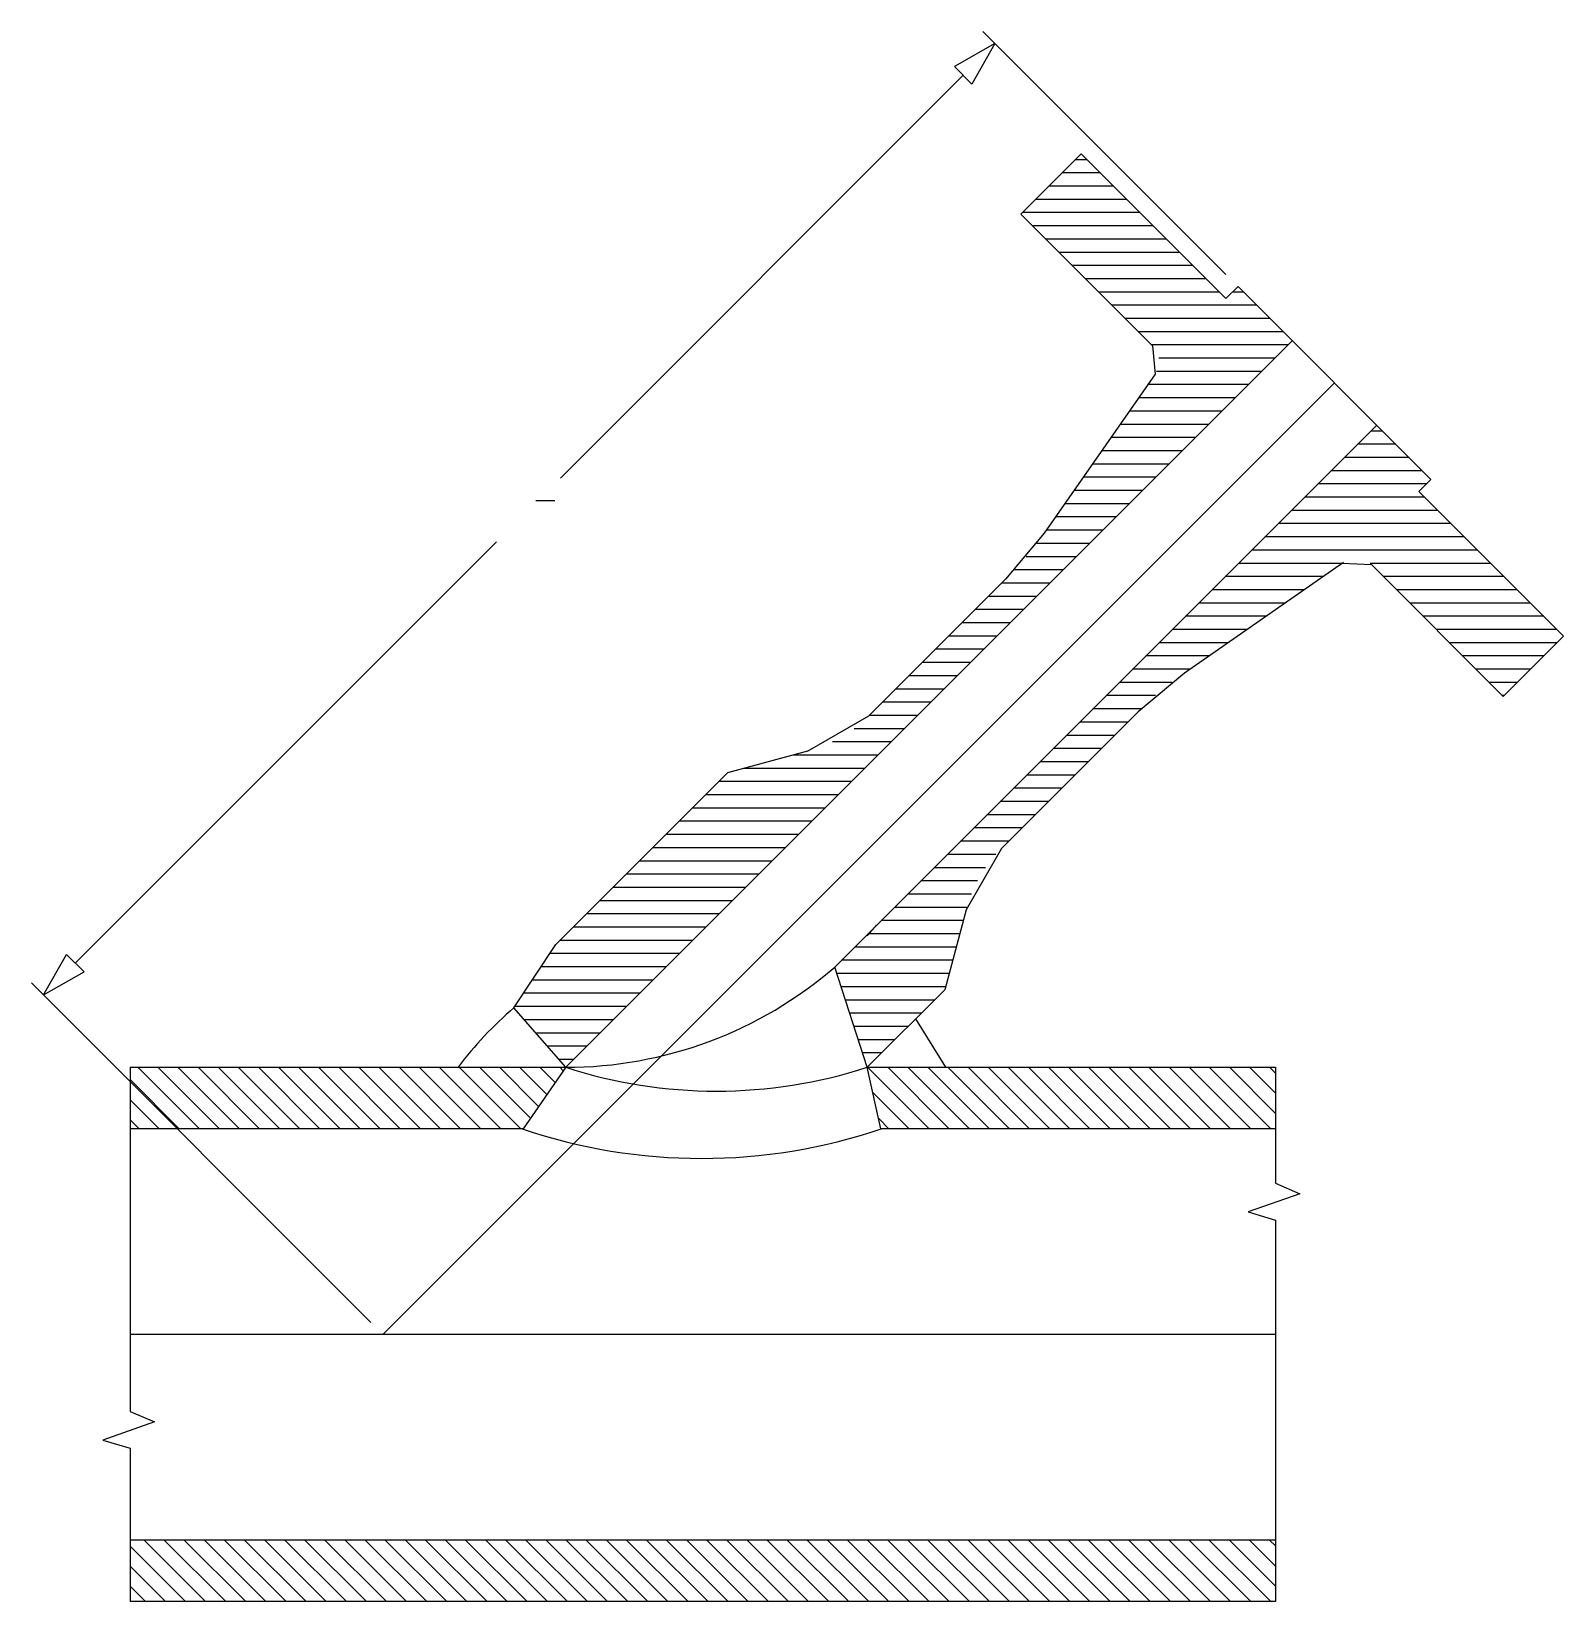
# Model space of a CAD drawing. Extents: x 448 to 1256, y 175 to 1003.
import ezdxf

# ---------------------------------------------------------------- set-up
doc = ezdxf.new("R2010")
doc.units = 0
doc.header["$MEASUREMENT"] = 0
doc.layers.get('0').update_dxf_attribs({"linetype": 'CONTINUOUS'})
doc.layers.add('-1', color=7, linetype='CONTINUOUS')
doc.layers.add('1', color=7, linetype='CONTINUOUS')

msp = doc.modelspace()

# ---------------------------------------------------------------- linework, layer by layer
at = {"layer": '-1', "color": 3, "linetype": 'Continuous'}
for p, q in [((939.43, 980.24), (726.81, 767.63)), ((693.13, 733.94), (470.78, 511.6))]:
    msp.add_line(p, q, dxfattribs=at)
at = {"color": 7, "linetype": 'Continuous'}
for p, q in [((1001.72, 938.76), (969.9, 906.94)), ((1001.72, 938.76), (1078.09, 862.39)), ((969.9, 906.94), (1039.34, 837.49)), ((1084.45, 868.75), (1078.09, 862.39)), ((1084.45, 868.75), (1186.28, 766.93)), ((1113.09, 840.11), (729.64, 456.66)), ((1039.34, 837.49), (1040.67, 822.53)), ((1040.67, 822.53), (982.2, 738.64)), ((1157.64, 795.57), (871.61, 509.54)), ((1186.28, 766.93), (1179.91, 760.56)), ((1179.91, 760.56), (1256.28, 684.2)), ((982.2, 738.64), (961.81, 714.29)), ((1140.06, 723.14), (1056.17, 664.68)), ((1155.02, 721.82), (1139.33, 722.63)), ((1155.02, 721.82), (1224.46, 652.38)), ((961.81, 714.29), (889.6, 642.08)), ((1256.28, 684.2), (1224.46, 652.38)), ((1056.17, 664.68), (1031.81, 644.28)), ((857.32, 623.44), (889.6, 642.08)), ((1031.81, 644.28), (959.6, 572.07)), ((857.32, 623.44), (815.1, 612.13)), ((815.1, 612.13), (724.39, 521.42)), ((959.6, 572.07), (940.97, 539.79)), ((940.97, 539.79), (929.65, 497.58)), ((702.31, 487.99), (724.39, 521.42)), ((888.74, 456.66), (871.61, 509.54)), ((929.65, 497.58), (888.74, 456.66)), ((729.64, 456.66), (702.31, 487.99)), ((499.71, 456.66), (499.71, 275)), ((499.71, 456.66), (729.64, 456.66)), ((888.74, 456.66), (1104.22, 456.66)), ((1104.22, 456.66), (1104.22, 395.44)), ((707.14, 424.16), (499.71, 424.16)), ((1104.22, 424.16), (896.03, 424.16)), ((1104.22, 376.03), (1104.22, 174.66)), ((499.71, 255.59), (499.71, 174.66)), ((1104.22, 207.16), (499.71, 207.16)), ((1104.22, 174.66), (499.71, 174.66))]:
    msp.add_line(p, q, dxfattribs=at)
at = {"color": 4, "linetype": 'Continuous'}
for p, q in [((1135.37, 817.84), (633.19, 315.66)), ((914.29, 482.22), (930.14, 456.66)), ((729.64, 456.66), (707.14, 424.16)), ((896.03, 424.16), (888.74, 456.66)), ((1104.22, 315.66), (499.71, 315.66))]:
    msp.add_line(p, q, dxfattribs=at)
at = {"color": 0, "linetype": 'Continuous'}
for start, end in [(317.1568, 319.13466), (269.99014, 310.86534)]:
    msp.add_arc((729.68, 673.6), 216.93, start, end, dxfattribs=at)
at = {"color": 4, "linetype": 'Continuous'}
msp.add_arc((823.93, 343.96), 188.51, 130.17892, 143.28284, dxfattribs=at)
at = {"color": 7, "linetype": 'Continuous'}
for centre, radius, start, end in [((809.19, 701.55), 257.49, 252.0043, 287.9957), ((801.36, 704.41), 295.83, 251.31948, 288.68052)]:
    msp.add_arc(centre, radius, start, end, dxfattribs=at)
at = {"layer": '1', "color": 3, "linetype": 'Continuous'}
for p, q in [((949.83, 1003.37), (1078.09, 875.12)), ((956.2, 997.01), (934.79, 984.88)), ((956.2, 997.01), (944.06, 975.61)), ((934.79, 984.88), (944.06, 975.61)), ((454.02, 494.83), (466.15, 516.23)), ((466.15, 516.23), (475.42, 506.96)), ((454.02, 494.83), (475.42, 506.96)), ((447.65, 501.2), (626.82, 322.03))]:
    msp.add_line(p, q, dxfattribs=at)
at = {"layer": '1', "color": 4, "linetype": 'Continuous'}
for p, q in [((1011.8, 928.68), (991.64, 928.68)), ((1004.82, 935.66), (998.63, 935.66)), ((1018.79, 921.69), (984.66, 921.69)), ((1025.77, 914.71), (977.68, 914.71)), ((1032.75, 907.72), (970.69, 907.72)), ((1039.74, 900.74), (976.1, 900.74)), ((1046.72, 893.76), (983.08, 893.76)), ((1053.7, 886.77), (990.06, 886.77)), ((1060.69, 879.79), (997.05, 879.79)), ((1067.67, 872.81), (1004.03, 872.81)), ((1074.66, 865.82), (1011.02, 865.82)), ((1087.38, 865.82), (1081.53, 865.82)), ((1094.37, 858.84), (1018, 858.84)), ((1101.35, 851.86), (1024.98, 851.86)), ((1108.33, 844.87), (1031.97, 844.87)), ((1110.87, 837.89), (1038.95, 837.89)), ((1103.88, 830.9), (1042.65, 830.9)), ((1096.9, 823.92), (1041.5, 823.92)), ((1089.92, 816.94), (1036.77, 816.94)), ((1082.93, 809.95), (1031.9, 809.95)), ((1068.97, 795.99), (1022.17, 795.99)), ((1075.95, 802.97), (1027.04, 802.97)), ((1061.98, 789), (1017.3, 789)), ((1160.74, 792.47), (1154.54, 792.47)), ((1055, 782.02), (1012.43, 782.02)), ((1167.72, 785.49), (1147.56, 785.49)), ((1048.01, 775.04), (1007.57, 775.04)), ((1181.69, 771.52), (1133.59, 771.52)), ((1174.7, 778.5), (1140.58, 778.5)), ((1041.03, 768.05), (1002.7, 768.05)), ((1183.89, 764.54), (1126.61, 764.54)), ((1034.05, 761.07), (997.83, 761.07)), ((1182.93, 757.55), (1119.63, 757.55)), ((1020.08, 747.1), (988.1, 747.1)), ((1027.06, 754.08), (992.96, 754.08)), ((1189.91, 750.57), (1112.64, 750.57)), ((1013.1, 740.12), (983.23, 740.12)), ((1196.89, 743.58), (1105.66, 743.58)), ((1006.11, 733.13), (978.21, 733.13)), ((1210.86, 729.62), (1091.69, 729.62)), ((1203.88, 736.6), (1098.68, 736.6)), ((999.13, 726.15), (972.66, 726.15)), ((1139.33, 722.63), (1084.71, 722.63)), ((1217.84, 722.63), (1154.12, 722.63)), ((992.15, 719.17), (966.51, 719.17)), ((1129.31, 715.65), (1077.72, 715.65)), ((1224.83, 715.65), (1161.19, 715.65)), ((978.18, 705.2), (952.72, 705.2)), ((985.16, 712.18), (959.71, 712.18)), ((1119.29, 708.67), (1070.74, 708.67)), ((1231.81, 708.67), (1168.17, 708.67)), ((971.19, 698.22), (945.74, 698.22)), ((1109.27, 701.68), (1063.76, 701.68)), ((1238.8, 701.68), (1175.16, 701.68)), ((964.21, 691.23), (938.75, 691.23)), ((1099.25, 694.7), (1056.77, 694.7)), ((1245.78, 694.7), (1182.14, 694.7)), ((957.23, 684.25), (931.77, 684.25)), ((1079.21, 680.73), (1042.81, 680.73)), ((1089.23, 687.72), (1049.79, 687.72)), ((1252.76, 687.72), (1189.12, 687.72)), ((1252.82, 680.73), (1196.11, 680.73)), ((950.24, 677.27), (924.79, 677.27)), ((1069.19, 673.75), (1035.82, 673.75)), ((1245.83, 673.75), (1203.09, 673.75)), ((936.28, 663.3), (910.82, 663.3)), ((943.26, 670.28), (917.8, 670.28)), ((1059.17, 666.76), (1028.84, 666.76)), ((1238.85, 666.76), (1210.07, 666.76)), ((929.29, 656.31), (903.84, 656.31)), ((1049.48, 659.78), (1021.86, 659.78)), ((1231.87, 659.78), (1217.06, 659.78)), ((922.31, 649.33), (896.85, 649.33)), ((1040.94, 652.8), (1014.87, 652.8)), ((1224.88, 652.8), (1224.04, 652.8)), ((915.33, 642.35), (889.87, 642.35)), ((1026.36, 638.83), (1000.9, 638.83)), ((1033.36, 645.81), (1007.89, 645.81)), ((908.34, 635.36), (881.85, 635.36)), ((1019.38, 631.85), (993.92, 631.85)), ((901.36, 628.38), (870.47, 628.38)), ((1012.39, 624.86), (986.94, 624.86)), ((887.39, 614.41), (823.63, 614.41)), ((894.37, 621.4), (849.69, 621.4)), ((1005.41, 617.88), (979.95, 617.88)), ((880.41, 607.43), (810.4, 607.43)), ((998.43, 610.9), (972.97, 610.9)), ((873.42, 600.45), (803.42, 600.45)), ((984.46, 596.93), (959, 596.93)), ((991.44, 603.91), (965.99, 603.91)), ((866.44, 593.46), (796.44, 593.46)), ((977.47, 589.94), (952.02, 589.94)), ((859.46, 586.48), (789.45, 586.48)), ((970.49, 582.96), (945.04, 582.96)), ((845.49, 572.51), (775.49, 572.51)), ((852.47, 579.49), (782.47, 579.49)), ((963.51, 575.98), (938.05, 575.98)), ((838.51, 565.53), (768.5, 565.53)), ((956.7, 568.99), (931.07, 568.99)), ((831.52, 558.54), (761.52, 558.54)), ((951.22, 562.01), (924.08, 562.01)), ((824.54, 551.56), (754.53, 551.56)), ((943.72, 548.04), (910.12, 548.04)), ((946.98, 555.03), (917.1, 555.03)), ((817.55, 544.58), (747.55, 544.58)), ((941.32, 541.06), (903.13, 541.06)), ((803.59, 530.61), (733.58, 530.61)), ((810.57, 537.59), (740.57, 537.59)), ((939.43, 534.08), (896.15, 534.08)), ((796.6, 523.63), (726.6, 523.63)), ((937.56, 527.09), (889.17, 527.09)), ((789.62, 516.64), (721.24, 516.64)), ((935.69, 520.11), (882.18, 520.11)), ((782.64, 509.66), (716.63, 509.66)), ((931.95, 506.14), (872.71, 506.14)), ((933.82, 513.13), (875.2, 513.13)), ((775.65, 502.67), (712.01, 502.67)), ((930.08, 499.16), (874.98, 499.16)), ((768.67, 495.69), (707.4, 495.69)), ((924.25, 492.17), (877.24, 492.17)), ((761.69, 488.71), (702.79, 488.71)), ((754.7, 481.72), (707.78, 481.72)), ((917.27, 485.19), (879.5, 485.19)), ((747.72, 474.74), (713.87, 474.74)), ((910.28, 478.21), (881.76, 478.21)), ((740.73, 467.76), (719.96, 467.76)), ((903.3, 471.22), (884.02, 471.22)), ((896.32, 464.24), (886.29, 464.24)), ((536.28, 424.16), (503.78, 456.66)), ((546.89, 424.16), (514.39, 456.66)), ((557.49, 424.16), (524.99, 456.66)), ((568.1, 424.16), (535.6, 456.66)), ((578.71, 424.16), (546.21, 456.66)), ((589.31, 424.16), (556.81, 456.66)), ((599.92, 424.16), (567.42, 456.66)), ((610.53, 424.16), (578.03, 456.66)), ((621.13, 424.16), (588.63, 456.66)), ((631.74, 424.16), (599.24, 456.66)), ((642.35, 424.16), (609.85, 456.66)), ((652.95, 424.16), (620.45, 456.66)), ((663.56, 424.16), (631.06, 456.66)), ((674.17, 424.16), (641.67, 456.66)), ((684.77, 424.16), (652.27, 456.66)), ((695.38, 424.16), (662.88, 456.66)), ((705.98, 424.16), (673.48, 456.66)), ((711.01, 429.75), (684.09, 456.66)), ((715.35, 436.01), (694.7, 456.66)), ((719.69, 442.28), (705.3, 456.66)), ((724.02, 448.55), (715.91, 456.66)), ((733.75, 460.77), (726.05, 460.77)), ((728.36, 454.82), (726.52, 456.66)), ((921.46, 424.16), (888.96, 456.66)), ((932.07, 424.16), (899.57, 456.66)), ((942.67, 424.16), (910.17, 456.66)), ((953.28, 424.16), (920.78, 456.66)), ((963.89, 424.16), (931.39, 456.66)), ((974.49, 424.16), (941.99, 456.66)), ((985.1, 424.16), (952.6, 456.66)), ((995.71, 424.16), (963.21, 456.66)), ((1006.31, 424.16), (973.81, 456.66)), ((1016.92, 424.16), (984.42, 456.66)), ((1027.53, 424.16), (995.03, 456.66)), ((1038.13, 424.16), (1005.63, 456.66)), ((1048.74, 424.16), (1016.24, 456.66)), ((1059.35, 424.16), (1026.85, 456.66)), ((1069.95, 424.16), (1037.45, 456.66)), ((1080.56, 424.16), (1048.06, 456.66)), ((1091.17, 424.16), (1058.67, 456.66)), ((1101.77, 424.16), (1069.27, 456.66)), ((1104.22, 432.33), (1079.88, 456.66)), ((1104.22, 442.93), (1090.49, 456.66)), ((1104.22, 453.54), (1101.09, 456.66)), ((525.67, 424.16), (499.71, 450.13)), ((515.07, 424.16), (499.71, 439.52)), ((910.85, 424.16), (891.74, 443.28)), ((504.46, 424.16), (499.71, 428.92)), ((900.25, 424.16), (894.81, 429.6)), ((529.02, 174.66), (499.71, 203.97)), ((539.62, 174.66), (507.12, 207.16)), ((550.23, 174.66), (517.73, 207.16)), ((560.84, 174.66), (528.34, 207.16)), ((571.44, 174.66), (538.94, 207.16)), ((582.05, 174.66), (549.55, 207.16)), ((592.66, 174.66), (560.16, 207.16)), ((603.26, 174.66), (570.76, 207.16)), ((613.87, 174.66), (581.37, 207.16)), ((624.48, 174.66), (591.98, 207.16)), ((635.08, 174.66), (602.58, 207.16)), ((645.69, 174.66), (613.19, 207.16)), ((656.3, 174.66), (623.8, 207.16)), ((666.9, 174.66), (634.4, 207.16)), ((677.51, 174.66), (645.01, 207.16)), ((688.12, 174.66), (655.62, 207.16)), ((698.72, 174.66), (666.22, 207.16)), ((709.33, 174.66), (676.83, 207.16)), ((719.94, 174.66), (687.44, 207.16)), ((730.54, 174.66), (698.04, 207.16)), ((741.15, 174.66), (708.65, 207.16)), ((751.76, 174.66), (719.26, 207.16)), ((762.36, 174.66), (729.86, 207.16)), ((772.97, 174.66), (740.47, 207.16)), ((783.58, 174.66), (751.08, 207.16)), ((794.18, 174.66), (761.68, 207.16)), ((804.79, 174.66), (772.29, 207.16)), ((815.4, 174.66), (782.9, 207.16)), ((826, 174.66), (793.5, 207.16)), ((836.61, 174.66), (804.11, 207.16)), ((847.22, 174.66), (814.72, 207.16)), ((857.82, 174.66), (825.32, 207.16)), ((868.43, 174.66), (835.93, 207.16)), ((879.03, 174.66), (846.53, 207.16)), ((889.64, 174.66), (857.14, 207.16)), ((900.25, 174.66), (867.75, 207.16)), ((910.85, 174.66), (878.35, 207.16)), ((921.46, 174.66), (888.96, 207.16)), ((932.07, 174.66), (899.57, 207.16)), ((942.67, 174.66), (910.17, 207.16)), ((953.28, 174.66), (920.78, 207.16)), ((963.89, 174.66), (931.39, 207.16)), ((974.49, 174.66), (941.99, 207.16)), ((985.1, 174.66), (952.6, 207.16)), ((995.71, 174.66), (963.21, 207.16)), ((1006.31, 174.66), (973.81, 207.16)), ((1016.92, 174.66), (984.42, 207.16)), ((1027.53, 174.66), (995.03, 207.16)), ((1038.13, 174.66), (1005.63, 207.16)), ((1048.74, 174.66), (1016.24, 207.16)), ((1059.35, 174.66), (1026.85, 207.16)), ((1069.95, 174.66), (1037.45, 207.16)), ((1080.56, 174.66), (1048.06, 207.16)), ((1091.17, 174.66), (1058.67, 207.16)), ((1101.77, 174.66), (1069.27, 207.16)), ((1104.22, 182.83), (1079.88, 207.16)), ((1104.22, 193.43), (1090.49, 207.16)), ((1104.22, 204.04), (1101.09, 207.16)), ((518.41, 174.66), (499.71, 193.37)), ((507.8, 174.66), (499.71, 182.76))]:
    msp.add_line(p, q, dxfattribs=at)
at = {"layer": '1', "color": 5, "linetype": 'Continuous'}
msp.add_line((713.91, 755.78), (723.91, 755.78), dxfattribs=at)
at = {"layer": '1', "color": 7, "linetype": 'Continuous'}
for p, q in [((1117.08, 389.93), (1089.88, 380.33)), ((1104.22, 395.44), (1117.08, 389.93)), ((1089.88, 380.33), (1104.22, 376.03)), ((499.71, 275), (512.57, 269.49)), ((512.57, 269.49), (485.37, 259.89)), ((485.37, 259.89), (499.71, 255.59))]:
    msp.add_line(p, q, dxfattribs=at)

doc.saveas('drawing.dxf')
